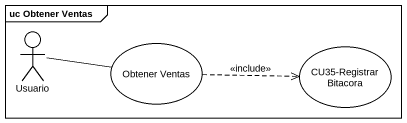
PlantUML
@startuml
mainframe uc Obtener Ventas
actor Usuario
usecase "Obtener Ventas" as Obtener_Ventas
usecase "CU35-Registrar Bitacora" as CU35_Registrar_Bitacora
Usuario -right- Obtener_Ventas
Obtener_Ventas .right.> CU35_Registrar_Bitacora : <<include>>
@enduml
